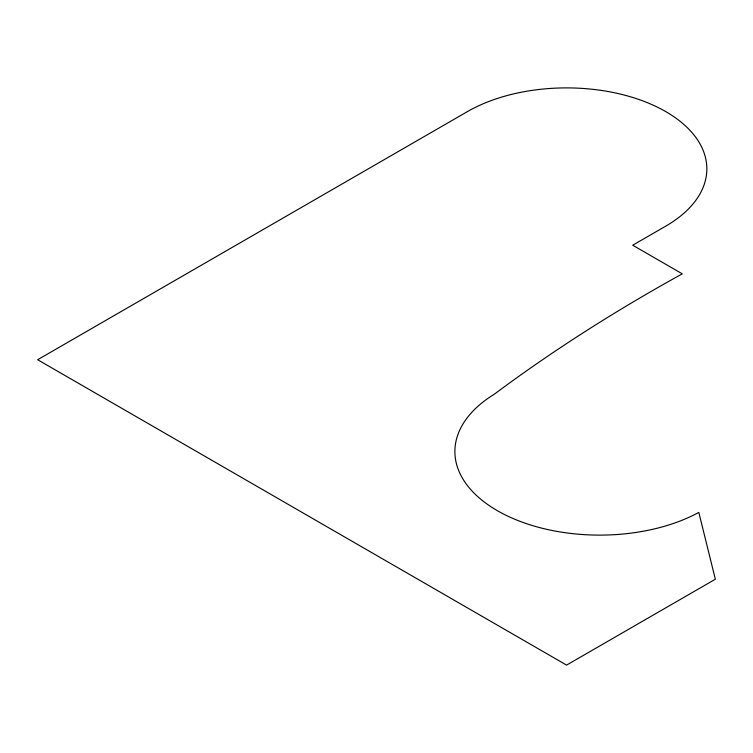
<?xml version="1.0" encoding="UTF-8"?>
<svg xmlns="http://www.w3.org/2000/svg" width="753" height="753" viewBox="0 0 753 753"><rect width="100%" height="100%" fill="white"/><g stroke="black" fill="none" stroke-linecap="round" stroke-linejoin="round"><path stroke-width="1.13" d="M467.415 111.613L37.65 359.727L566.585 665.106L715.35 579.217L698.822 512.417A144.755 83.574 0 0 1 497.291 510.638A144.755 83.574 0 0 1 494.203 394.28A1887.451 1089.713 0 0 1 682.293 273.838L632.708 245.214L665.765 226.126A140.256 80.976 0 0 0 665.765 111.613A140.256 80.976 0 0 0 467.415 111.613"/></g></svg>
